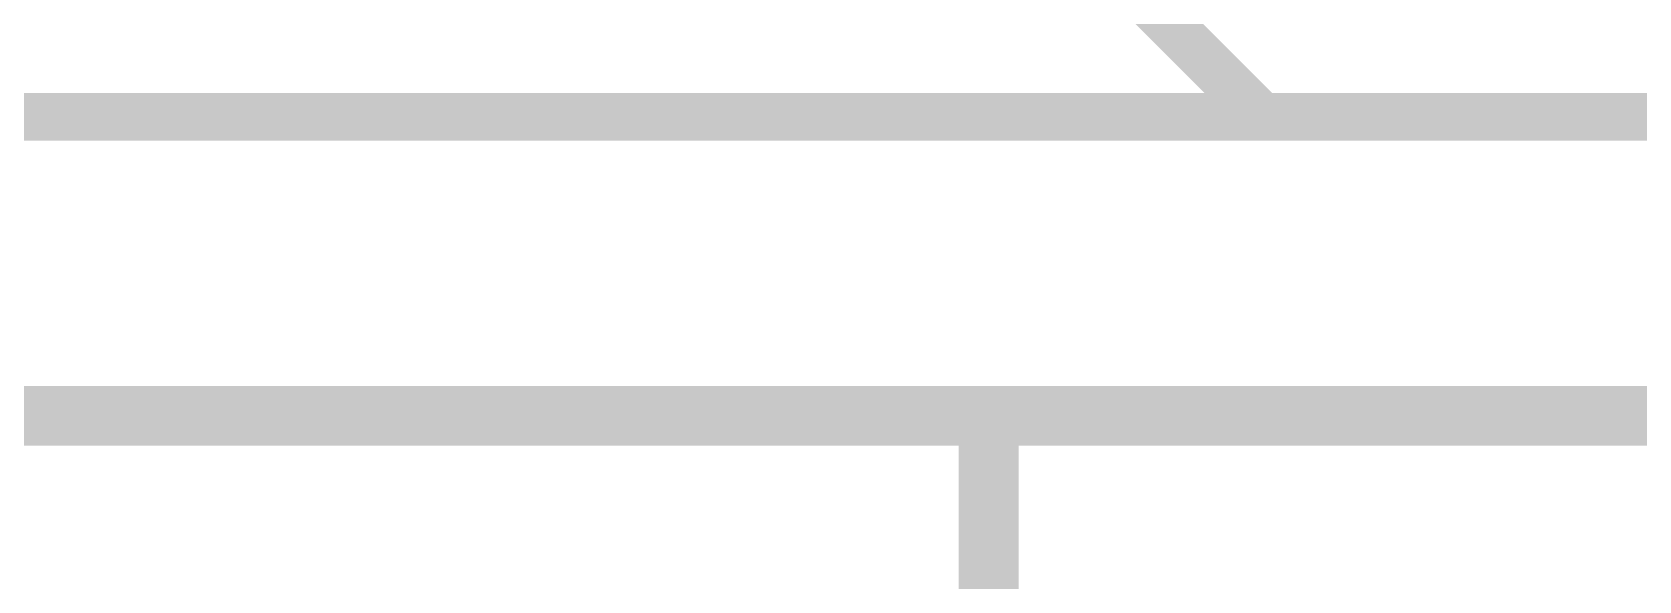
# Model space of a CAD drawing. Extents: x -25 to 82, y -26 to 60.
# Drawn here: x 17.64 to 24.46, y -0.7 to 1.63 of the extents above; entities that cross this region are included whole.
import ezdxf

# ---------------------------------------------------------------- set-up
doc = ezdxf.new("R2010")
doc.units = 0
for name, color, linetype in [('1', 12, 'CONTINUOUS'), ('16', 132, 'CONTINUOUS'), ('20', 53, 'CONTINUOUS'), ('51', 53, 'CONTINUOUS')]:
    doc.layers.add(name, color=color, linetype=linetype)

msp = doc.modelspace()

# ---------------------------------------------------------------- linework, layer by layer
at = {"layer": '1'}
for points, const_width in [([(21.1798, 2.9502), (22.86, 1.27)], 0.2032), ([(22.86, 1.27), (48.26, 1.27)], 0.2032), ([(0, 0), (53.34, 0)], 0.254)]:
    msp.add_lwpolyline(points, dxfattribs=dict(at, const_width=const_width))
at = {"layer": '1', "const_width": 0.1016}
for points in [[(22.86, 1.3208, 1), (22.86, 1.2192)], [(22.8241, 1.2341, 1), (22.8959, 1.3059)]]:
    msp.add_lwpolyline(points, format="xyb", dxfattribs=at)
at = {"layer": '16'}
for points, const_width in [([(13.97, 1.27), (38.2778, 1.27)], 0.2032), ([(0, 0), (53.34, 0)], 0.254)]:
    msp.add_lwpolyline(points, dxfattribs=dict(at, const_width=const_width))
at = {"layer": '20', "const_width": 0.2032}
msp.add_lwpolyline([(50.8, 0), (2.54, 0)], dxfattribs=at)
at = {"layer": '51', "const_width": 0.254}
for points in [[(9.5, 0), (21.7, 0)], [(21.7, 0), (50.8, 0)], [(21.7, -15.5), (21.7, 0)]]:
    msp.add_lwpolyline(points, dxfattribs=at)
at = {"layer": '51', "const_width": 0.127}
for points in [[(21.7, 0.0635, 1), (21.7, -0.0635)], [(21.7635, 0, 1), (21.6365, 0)], [(21.7, -0.0635, 1), (21.7, 0.0635)]]:
    msp.add_lwpolyline(points, format="xyb", dxfattribs=at)

doc.saveas('drawing.dxf')
